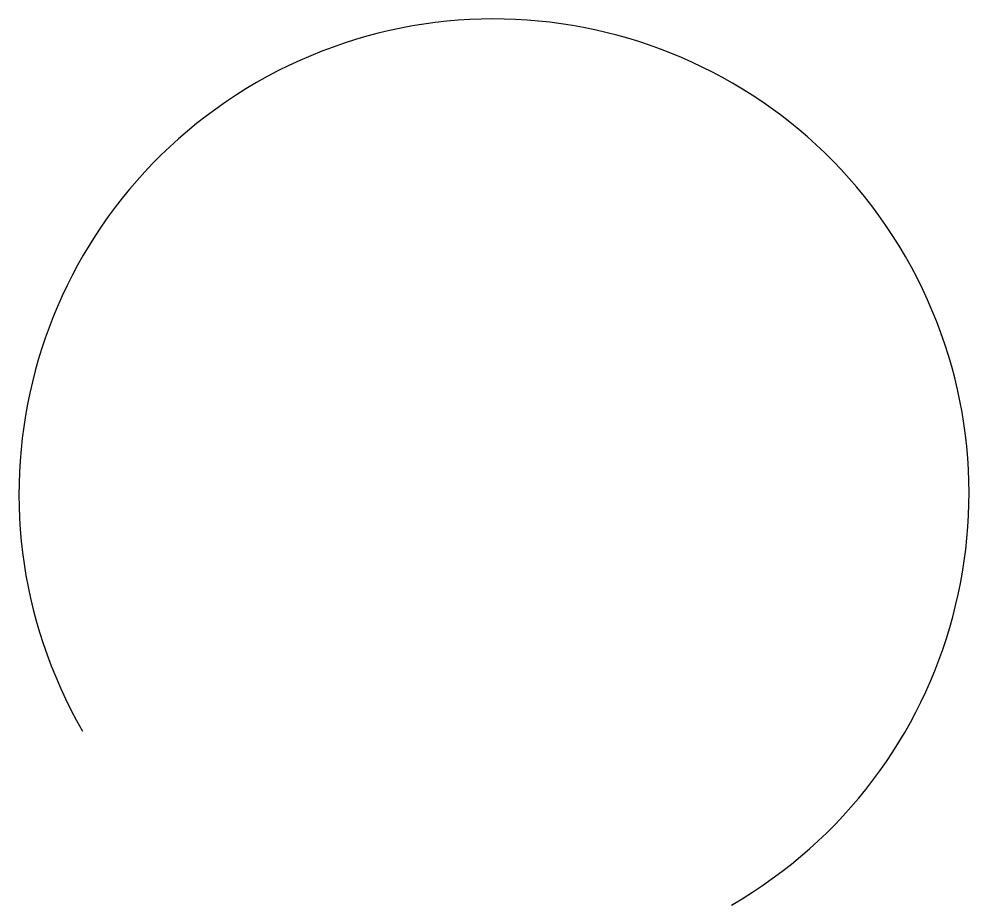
# Model space of a CAD drawing. Extents: x -30 to 50, y 15.4 to 90.
import ezdxf

# ---------------------------------------------------------------- set-up
doc = ezdxf.new("R2010")
doc.units = 0
doc.layers.get('0').update_dxf_attribs({"linetype": 'CONTINUOUS'})

msp = doc.modelspace()

# ---------------------------------------------------------------- linework, layer by layer
at = {"linetype": 'BYBLOCK'}
msp.add_arc((10, 50), 40, 300, 210, dxfattribs=at)

doc.saveas('drawing.dxf')
